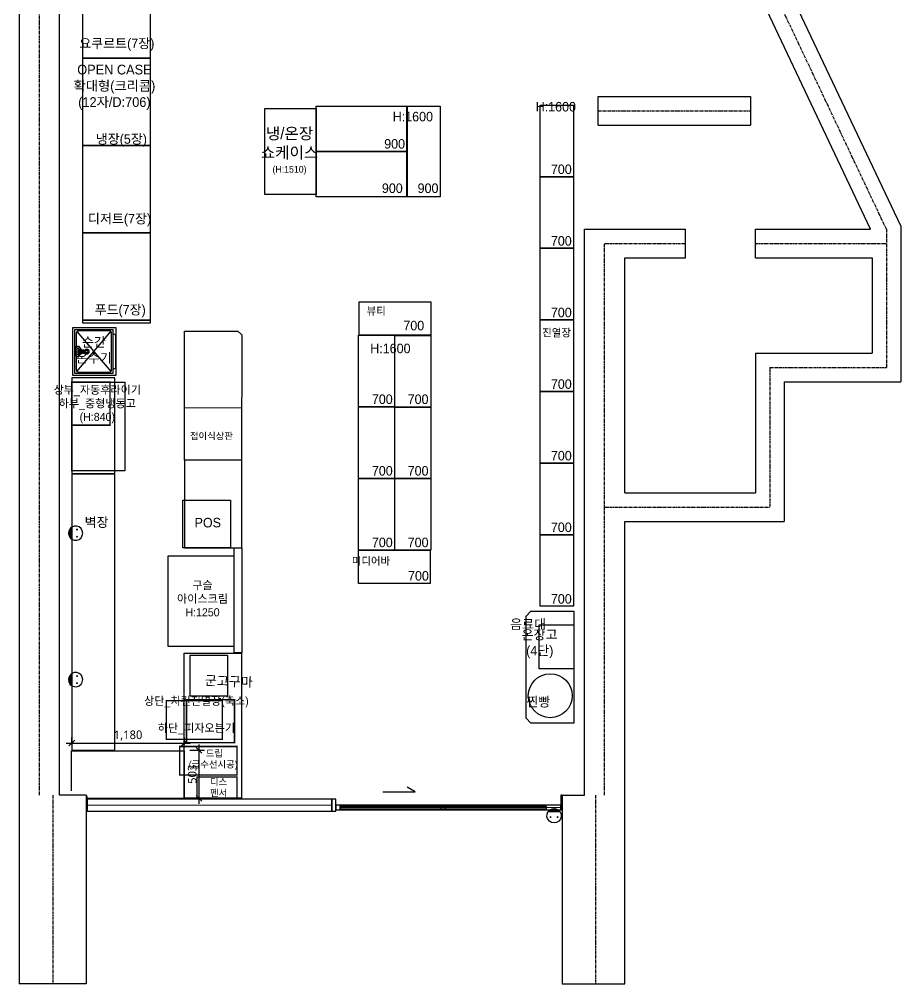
# Model space of a CAD drawing. Header units: millimetres. Extents: x -12197 to 16299, y 121 to 20016.
# Drawn here: x 7067 to 16299, y 129 to 10231 of the extents above; entities that cross this region are included whole.
import ezdxf

# ---------------------------------------------------------------- set-up
doc = ezdxf.new("R2010")
doc.units = ezdxf.units.MM
doc.linetypes.add('CENTER', pattern=[50.8, 31.75, -6.35, 6.35, -6.35])
doc.linetypes.add('HIDDEN', pattern=[9.525, 6.35, -3.175])
doc.layers.get('Defpoints').update_dxf_attribs({"color": 1})
for name, color, linetype in [('DOOR', 64, 'Continuous'), ('Interior - Lamp', 7, 'Continuous'), ('TEXT2', 7, 'Continuous'), ('WALL 300 CENTERLINE', 212, 'CENTER'), ('WALL 420 CENTERLINE', 222, 'CENTER'), ('WALL 655 CENTERLINE', 232, 'CENTER'), ('WALL 700 CENTERLINE', 242, 'CENTER'), ('wall_300', 6, 'Continuous'), ('wall_420', 2, 'Continuous'), ('wall_655', 4, 'Continuous'), ('wall_700', 5, 'Continuous'), ('경집기', 151, 'Continuous'), ('곤도라-경량렉', 130, 'Continuous'), ('빨강', 1, 'Continuous'), ('싱크', 130, 'Continuous'), ('자동문 2000x2000', 7, 'Continuous'), ('중장비', 211, 'Continuous'), ('카운터가구', 6, 'Continuous'), ('커튼월 2370', 7, 'Continuous'), ('커튼월 2617', 7, 'Continuous'), ('커피', 34, 'Continuous'), ('컨셉장비', 33, 'Continuous')]:
    doc.layers.add(name, color=color, linetype=linetype)
doc.styles.add('STYLE4', font='H2GTRE.TTF')
doc.styles.add('맑은고딕_보통', font='malgun.ttf')
doc.dimstyles.new('L-60', dxfattribs={"dimscale": 60, "dimtxt": 1.5, "dimasz": 1, "dimexe": 1, "dimexo": 1, "dimgap": 0.4, "dimtad": 1, "dimdec": 0, "dimrnd": 0.05, "dimdsep": 46, "dimlunit": 6, "dimtxsty": '맑은고딕_보통', "dimblk": 'OBLIQUE', "dimcen": 2.5, "dimdle": 1, "dimclrd": 1, "dimclre": 1, "dimclrt": 3, "dimadec": 0, "dimazin": 0, "dimtfac": 1, "dimtdec": 0, "dimtix": 1, "dimtmove": 2, "dimatfit": 3, "dimldrblk": 'DOT', "dimfxl": 1, "dimlwd": -1, "dimlwe": -1, "dimarcsym": 0})

# ---------------------------------------------------------------- blocks, each defined once
blk = doc.blocks.new('*X4')
at = {"color": 0}
for p, q in [((3700, 8297), (3715, 8311)), ((3713, 8291), (3746, 8325)), ((3730, 8291), (3765, 8326)), ((3748, 8291), (3780, 8323)), ((3766, 8291), (3793, 8319)), ((3783, 8291), (3804, 8312)), ((3801, 8291), (3814, 8304)), ((3819, 8291), (3822, 8294))]:
    blk.add_line(p, q, dxfattribs=at)
blk = doc.blocks.new('220-2')
at = {"layer": '빨강'}
blk.add_line((-64, -35), (64, -35), dxfattribs=at)
at = {"layer": '빨강', "const_width": 9.75}
for points in [[(-42, -90, 1), (-32, -90, 1)], [(32, -90, 1), (42, -90, 1)]]:
    blk.add_lwpolyline(points, format="xyb", close=True, dxfattribs=at)
at = {"layer": '빨강'}
for start, end in [(32.0799, 147.9201), (147.9201, 32.0799)]:
    blk.add_arc((0, -75), 75, start, end, dxfattribs=at)
blk.add_blockref('*X4', (-3760, -8326), dxfattribs=at)
blk = doc.blocks.new('진열장 700x350x1600')
at = {"layer": '곤도라-경량렉', "lineweight": -3, "ltscale": 400}
blk.add_lwpolyline([(-378, -176), (-378, 174), (372, 174), (372, -176)], close=True, dxfattribs=at)
blk = doc.blocks.new('진열장 700x375x1600')
at = {"layer": '곤도라-경량렉', "lineweight": -3, "ltscale": 400}
blk.add_lwpolyline([(374, 185), (374, -190), (-376, -190), (-376, 185)], close=True, dxfattribs=at)
blk = doc.blocks.new('POS 500x500x400')
at = {"layer": '경집기'}
blk.add_lwpolyline([(-250, 250), (250, 250), (250, -250), (-250, -250)], close=True, dxfattribs=at)
blk = doc.blocks.new('진열장 900x350x1600')
at = {"layer": '곤도라-경량렉', "lineweight": -3, "ltscale": 400}
blk.add_lwpolyline([(475, 177), (475, -173), (-475, -173), (-475, 177)], close=True, dxfattribs=at)
blk = doc.blocks.new('진열장 900x450x1600')
at = {"layer": '곤도라-경량렉', "lineweight": -3, "ltscale": 400}
blk.add_lwpolyline([(475, 237.5), (475, -237.5), (-475, -237.5), (-475, 237.5)], close=True, dxfattribs=at)
blk = doc.blocks.new('냉온장쇼케이스 540x900x1510')
at = {"layer": '중장비', "linetype": 'ByBlock', "lineweight": -3, "ltscale": 300}
blk.add_lwpolyline([(270, 450), (270, -450), (-270, -450), (-270, 450)], close=True, dxfattribs=at)
blk = doc.blocks.new('피자오븐기 502x450x400')
at = {"layer": '컨셉장비', "lineweight": -3, "const_width": 15}
blk.add_lwpolyline([(251, 225), (-251, 225), (-251, -225), (251, -225)], close=True, dxfattribs=at)
blk = doc.blocks.new('군고구마 390x429x400')
at = {"layer": '경집기', "lineweight": -3}
blk.add_lwpolyline([(-195, -215), (-195, 215), (195, 215), (195, -215)], close=True, dxfattribs=at)
blk = doc.blocks.new('드립 600x300x550')
at = {"layer": '커피', "lineweight": -3, "const_width": 15}
blk.add_lwpolyline([(300, 150), (300, -150), (-300, -150), (-300, 150)], close=True, dxfattribs=at)
blk = doc.blocks.new('디스펜서 420x220x500')
at = {"layer": '커피', "lineweight": -3, "const_width": 15}
blk.add_lwpolyline([(210, 110), (210, -110), (-210, -110), (-210, 110)], close=True, dxfattribs=at)
blk = doc.blocks.new('중형냉동고 555x930x840')
at = {"layer": '경집기', "lineweight": -3}
blk.add_lwpolyline([(-277.5, -465), (-277.5, 465), (277.5, 465), (277.5, -465)], close=True, dxfattribs=at)
blk = doc.blocks.new('구슬아이스크림 694x944x1250')
at = {"layer": '경집기', "color": 161, "lineweight": -3}
blk.add_lwpolyline([(-347, 472), (-347, -472), (347, -472), (347, 472)], close=True, dxfattribs=at)
blk = doc.blocks.new('자동후라이기 400x450x500')
at = {"layer": '컨셉장비', "lineweight": -3, "const_width": 15}
blk.add_lwpolyline([(-200, 225), (-200, -225), (200, -225), (200, 225)], close=True, dxfattribs=at)
blk = doc.blocks.new('냉장7장 706x915x2000')
at = {"layer": '중장비', "linetype": 'ByBlock', "lineweight": -3, "ltscale": 300}
blk.add_lwpolyline([(-353, 457.5), (353, 457.5), (353, -457.5), (-353, -457.5)], close=True, dxfattribs=at)
blk = doc.blocks.new('냉장5장 502x450x400')
at = {"layer": '중장비', "linetype": 'ByBlock', "lineweight": -3, "ltscale": 300}
blk.add_lwpolyline([(-353, 457.5), (353, 457.5), (353, -457.5), (-353, -457.5)], close=True, dxfattribs=at)
blk = doc.blocks.new('SINK500')
at = {"layer": '싱크'}
for p, q in [((28919, 36266), (28919, 36616)), ((28969, 36666), (29369, 36666)), ((29419, 36616), (29419, 36266)), ((28989, 36236), (28989, 36246)), ((29009, 36216), (29329, 36216)), ((29349, 36236), (29349, 36246))]:
    blk.add_line(p, q, dxfattribs=at)
at = {"layer": '싱크', "color": 210, "ltscale": 300}
for p, q in [((28954, 36606), (28954, 36281)), ((29377, 36623), (28960, 36267)), ((28961, 36623), (29379, 36267)), ((29112, 36631), (28979, 36631)), ((29169, 36646), (29112, 36632)), ((29112, 36632), (29112, 36606)), ((29112, 36606), (29145, 36582)), ((29169, 36639), (29119, 36630)), ((29119, 36630), (29119, 36601)), ((29140, 36609), (29154, 36534)), ((29160, 36631), (29160, 36638)), ((29177, 36631), (29160, 36631)), ((29163, 36541), (29163, 36603)), ((29169, 36646), (29226, 36632)), ((29169, 36639), (29219, 36630)), ((29175, 36541), (29175, 36603)), ((29177, 36638), (29177, 36631)), ((29198, 36609), (29184, 36534)), ((29226, 36606), (29193, 36582)), ((29219, 36630), (29219, 36601)), ((29226, 36632), (29226, 36606)), ((29359, 36631), (29226, 36631)), ((29384, 36281), (29384, 36606)), ((29169, 36541), (29163, 36541)), ((29169, 36541), (29175, 36541)), ((28974, 36261), (29364, 36261))]:
    blk.add_line(p, q, dxfattribs=at)
at = {"layer": '싱크'}
for points in [[(28919, 36666), (29419, 36666), (29419, 36216), (28919, 36216)], [(28939, 36646), (29399, 36646), (29399, 36246), (28939, 36246)]]:
    blk.add_lwpolyline(points, close=True, dxfattribs=at)
at = {"layer": '싱크', "color": 210, "ltscale": 300}
for centre, radius, start, end in [((28979, 36606), 25, 90, 180), ((29169, 36611), 28.9, 342.1871, 197.9304), ((29169, 36597), 21.9, 353.1079, 186.8921), ((29169, 36591), 21.9, 173.1079, 253.4148), ((29169, 36603), 6.24, 0, 180), ((29169, 36591), 21.9, 286.5852, 6.8921), ((29359, 36606), 25, 0, 90), ((29169, 36527), 16.4, 154.8391, 25.0748), ((28974, 36281), 20, 180, 270), ((29364, 36281), 20, 270, 0)]:
    blk.add_arc(centre, radius, start, end, dxfattribs=at)
at = {"layer": '싱크'}
for centre, start, end in [((29009, 36236), 180, 270), ((29329, 36236), 270, 0)]:
    blk.add_arc(centre, 20, start, end, dxfattribs=at)
at = {"layer": '싱크', "color": 210, "ltscale": 300, "extrusion": (0, 0, -1)}
for major_axis in [(-17.7, 17.7), (-10.6, 10.6)]:
    blk.add_ellipse((29168, 36520), major_axis=major_axis, ratio=1, dxfattribs=at)
blk = doc.blocks.new('순간온수기 450x480x600')
at = {"layer": '싱크', "lineweight": -3, "rotation": 90}
blk.add_blockref('SINK500', (36441, -29169), dxfattribs=at)
blk = doc.blocks.new('온장고 360x460x600')
at = {"layer": '경집기', "lineweight": -3}
blk.add_lwpolyline([(180, 230), (180, -230), (-180, -230), (-180, 230)], close=True, dxfattribs=at)
blk = doc.blocks.new('찐빵')
at = {"layer": '경집기', "lineweight": -3}
blk.add_circle((0, 0), 230, dxfattribs=at)
blk = doc.blocks.new('벽장 450x2892x2000')
at = {"layer": '카운터가구', "ltscale": 300}
blk.add_lwpolyline([(225, 1446), (-225, 1446), (-225, -1446), (225, -1446)], close=True, dxfattribs=at)
blk = doc.blocks.new('카운터가구_아이스크림 600x1100x1100')
at = {"layer": '카운터가구', "lineweight": -3, "ltscale": 300}
blk.add_lwpolyline([(-40, 500), (-40, 550), (40, 550), (40, -550), (-40, -550), (-40, -500), (-40, -500), (-40, 500)], close=True, dxfattribs=at)
blk = doc.blocks.new('카운터가구_POS 600x920x1100')
at = {"layer": '카운터가구', "ltscale": 300}
blk.add_lwpolyline([(300, 460), (-300, 460), (-300, -460), (300, -460)], close=True, dxfattribs=at)
blk = doc.blocks.new('카운터가구_접이식 600x1350x1100')
at = {"layer": '카운터가구', "ltscale": 300}
for points in [[(-300, 674), (260, 676), (300, 636), (299, -673), (-300, -675), (-300, 674)], [(-300, -126), (299, -124)]]:
    blk.add_lwpolyline(points, dxfattribs=at)
blk = doc.blocks.new('*U74')
at = {"layer": '커튼월 2617'}
for points in [[(-2607, -62.5), (-2607, 92.5), (-2617, 92.5), (-2617, -62.5)], [(-2607, 62.5), (-2607, -62.5), (-45, -62.5), (-45, 62.5)], [(0, -62.5), (0, 62.5), (-45, 62.5), (-45, -62.5)]]:
    blk.add_lwpolyline(points, close=True, dxfattribs=at)
at = {"layer": '커튼월 2617', "ltscale": 400, "const_width": 10}
blk.add_lwpolyline([(-45, 0), (-2607, 0)], dxfattribs=at)
blk = doc.blocks.new('커튼월 2370')
at = {"layer": '커튼월 2370'}
for points in [[(0, -25), (0, 130), (-15, 130), (-15, -25)], [(-2324, -25), (-2324, 25), (-2369, 25), (-2369, -25)], [(-2324, 25), (-2324, -25), (-15, -25), (-15, 25)]]:
    blk.add_lwpolyline(points, close=True, dxfattribs=at)
at = {"layer": '커튼월 2370', "ltscale": 400, "const_width": 10}
blk.add_lwpolyline([(-15, 0), (-2324, 0)], dxfattribs=at)
blk = doc.blocks.new('_Oblique')
at = {"color": 0, "linetype": 'ByBlock', "lineweight": -2}
blk.add_line((-0.5, -0.5), (0.5, 0.5), dxfattribs=at)
blk = doc.blocks.new('*D68')
at = {"color": 1, "transparency": 16777216}
for p, q in [((7558, 2649), (8857, 2649)), ((7618, 2633), (7618, 2709)), ((8797, 2633), (8797, 2709))]:
    blk.add_line(p, q, dxfattribs=at)
at = {"layer": 'Defpoints', "color": 0, "transparency": 16777216}
for p in [(8797, 2649), (7618, 2573), (8797, 2573)]:
    blk.add_point(p, dxfattribs=at)
at = {"color": 1, "transparency": 16777216, "xscale": 60, "yscale": 60, "zscale": 60, "rotation": 180}
blk.add_blockref('_Oblique', (7618, 2649), dxfattribs=at)
at = {"color": 1, "transparency": 16777216, "xscale": 60, "yscale": 60, "zscale": 60}
blk.add_blockref('_Oblique', (8797, 2649), dxfattribs=at)
at = {"color": 3, "transparency": 16777216, "insert": (8207, 2728), "char_height": 90, "attachment_point": 5, "style": '맑은고딕_보통'}
blk.add_mtext('1,180', dxfattribs=at)
blk = doc.blocks.new('_Dot')
at = {"color": 0, "linetype": 'ByBlock', "lineweight": -2}
blk.add_line((-0.5, 0), (-1, 0), dxfattribs=at)
at = {"color": 0, "linetype": 'ByBlock', "const_width": 0.5}
blk.add_lwpolyline([(-0.25, 0, 1), (0.25, 0, 1)], format="xyb", close=True, dxfattribs=at)
blk = doc.blocks.new('*D69')
at = {"color": 1, "transparency": 16777216}
for p, q in [((8949, 2634), (8949, 2012)), ((8855, 2574), (9009, 2574)), ((8855, 2072), (9009, 2072))]:
    blk.add_line(p, q, dxfattribs=at)
at = {"layer": 'Defpoints', "color": 0, "transparency": 16777216}
for p in [(8795, 2574), (8795, 2072), (8949, 2072)]:
    blk.add_point(p, dxfattribs=at)
at = {"color": 1, "transparency": 16777216, "xscale": 60, "yscale": 60, "zscale": 60}
for p, rotation in [((8949, 2574), 90), ((8949, 2072), 270)]:
    blk.add_blockref('_Oblique', p, dxfattribs=dict(at, rotation=rotation))
at = {"color": 3, "transparency": 16777216, "insert": (8879, 2323), "char_height": 90, "attachment_point": 5, "rotation": 90, "style": '맑은고딕_보통'}
blk.add_mtext('503', dxfattribs=at)
blk = doc.blocks.new('자동문 2000x2000')
at = {"layer": '자동문 2000x2000', "color": 4, "linetype": 'ByBlock', "ltscale": 400}
blk.add_lwpolyline([(0, -15), (-1101, -15), (-1101, 15), (0, 15)], close=True, dxfattribs=at)
at = {"layer": '자동문 2000x2000', "color": 7, "linetype": 'HIDDEN', "ltscale": 400}
blk.add_lwpolyline([(1056, -15), (-45, -15), (-45, 15), (1056, 15)], close=True, dxfattribs=at)
blk = doc.blocks.new('카운터가구 1180x500x1000')
at = {"layer": '카운터가구', "ltscale": 300}
blk.add_lwpolyline([(-590, -170), (-590, 250), (590, 250), (590, -250), (-425, -250)], dxfattribs=at)
blk = doc.blocks.new('카운터가구 600x1520x1000')
at = {"layer": '카운터가구', "ltscale": 300}
blk.add_lwpolyline([(-300, 760), (300, 760), (300, -760), (-300, -760)], close=True, dxfattribs=at)
blk = doc.blocks.new('카운터가구 500x1169x1000')
at = {"layer": '카운터가구', "ltscale": 300}
blk.add_lwpolyline([(250, 585), (250, -585), (-200, -585), (-250, -535), (-250, 535), (-200, 585), (250, 585)], dxfattribs=at)
blk = doc.blocks.new('카운터가구 450x1000x1000')
at = {"layer": '카운터가구', "lineweight": -3, "ltscale": 300}
blk.add_lwpolyline([(-225, 500), (-225, -500), (225, -500), (225, 500)], close=True, dxfattribs=at)

msp = doc.modelspace()

# ---------------------------------------------------------------- linework, layer by layer
at = {"layer": 'DOOR', "color": 1}
msp.add_lwpolyline([(10876.6, 2139.8), (11214.4, 2139.8), (11131.3, 2188.2)], dxfattribs=at)
at = {"layer": 'WALL 300 CENTERLINE'}
for p, q in [((16149.5, 8032.4), (10792.4, 19360.8)), ((13129.5, 9270.9), (14724.5, 9270.9)), ((16149.5, 8032.4), (16149.5, 6581.9)), ((13198.5, 7881.9), (14044.5, 7881.9)), ((14779.5, 7881.9), (16149.5, 7881.9)), ((14929.5, 6581.9), (14929.5, 5121.9)), ((14929.5, 6581.9), (16149.5, 6581.9)), ((13198.5, 5121.9), (14929.5, 5121.9))]:
    msp.add_line(p, q, dxfattribs=at)
at = {"layer": 'WALL 420 CENTERLINE'}
for p, q in [((7277.5, 2103.9), (7277.5, 11717.1)), ((13198.5, 2103.9), (13198.5, 7881.9))]:
    msp.add_line(p, q, dxfattribs=at)
at = {"layer": 'WALL 655 CENTERLINE'}
msp.add_line((13103.5, 2103.9), (13103.5, 128.9), dxfattribs=at)
at = {"layer": 'WALL 700 CENTERLINE'}
msp.add_line((7417.5, 2103.9), (7417.5, 128.9), dxfattribs=at)
at = {"layer": 'wall_300', "ltscale": 2}
for p, q in [((16299.5, 8066.1), (10902.8, 19478.2)), ((15983.8, 8031.9), (14783.1, 10570.9)), ((13129.5, 9120.9), (13129.5, 9420.9)), ((13129.5, 9420.9), (14724.5, 9420.9)), ((14724.5, 9420.9), (14724.5, 9120.9)), ((13129.5, 9120.9), (14724.5, 9120.9)), ((14779.5, 7731.9), (14779.5, 8031.9)), ((14779.5, 8031.9), (15983.8, 8031.9)), ((16299.5, 8066.1), (16299.5, 6431.9)), ((14779.5, 7731.9), (15999.5, 7731.9)), ((15999.5, 7731.9), (15999.5, 6731.9)), ((14779.5, 6731.9), (14779.5, 5271.9)), ((14779.5, 6731.9), (15999.5, 6731.9)), ((15079.5, 6431.9), (16299.5, 6431.9)), ((15079.5, 6431.9), (15079.5, 4971.9)), ((13408.5, 5271.9), (14779.5, 5271.9)), ((13408.5, 4971.9), (15079.5, 4971.9))]:
    msp.add_line(p, q, dxfattribs=at)
at = {"layer": 'wall_300'}
for p, q in [((12988.5, 8031.9), (14044.5, 8031.9)), ((13408.5, 7731.9), (14044.5, 7731.9))]:
    msp.add_line(p, q, dxfattribs=at)
at = {"layer": 'wall_420'}
for p, q in [((7487.5, 2103.9), (7487.5, 11849.5)), ((7067.5, 11584.6), (7067.5, 2103.9)), ((12988.5, 2103.9), (12988.5, 8031.9)), ((14044.5, 7731.9), (14044.5, 8031.9)), ((13408.5, 5271.9), (13408.5, 7731.9)), ((13408.5, 2103.9), (13408.5, 4971.9)), ((12753.5, 2103.9), (12988.5, 2103.9))]:
    msp.add_line(p, q, dxfattribs=at)
at = {"layer": 'wall_655'}
for p, q in [((12753.5, 2103.9), (12753.5, 128.9)), ((13408.5, 128.9), (13408.5, 2103.9)), ((12753.5, 128.9), (13408.5, 128.9))]:
    msp.add_line(p, q, dxfattribs=at)
at = {"layer": 'wall_700'}
for p, q in [((7067.5, 2103.9), (7067.5, 128.9)), ((7767.5, 2103.9), (7487.5, 2103.9)), ((7767.5, 2103.9), (7767.5, 128.9)), ((7767.5, 128.9), (7067.5, 128.9))]:
    msp.add_line(p, q, dxfattribs=at)
at = {"layer": '중장비', "linetype": 'ByBlock', "lineweight": -3, "ltscale": 300}
for points in [[(7732.5, 9823.3), (8438.5, 9823.3)], [(7732.5, 8908.3), (8438.5, 8908.3)], [(7732.5, 7993.3), (8438.5, 7993.3)]]:
    msp.add_lwpolyline(points, dxfattribs=at)
msp.add_lwpolyline([(7732.5, 7046.3), (7732.5, 7078.3), (8438.5, 7078.3), (8438.5, 7046.3)], close=True, dxfattribs=at)
at = {"layer": '컨셉장비', "lineweight": -3, "const_width": 15}
msp.add_lwpolyline([(8606.7, 3094.5), (8606.7, 2687.5), (9194.7, 2687.5), (9194.7, 3094.5)], close=True, dxfattribs=at)

# ---------------------------------------------------------------- block references
for p, rotation in [((12699.5, 8953.9), 270), ((12699.5, 8203.9), 270), ((12699.5, 7453.9), 270), ((10999.5, 7095.3), 180), ((12699.5, 6703.9), 270), ((12699.5, 5953.9), 270), ((12699.5, 5203.9), 270), ((12699.5, 4453.9), 270)]:
    msp.add_blockref('진열장 700x350x1600', p, dxfattribs=dict(rotation=rotation))
for name, p in [('카운터가구_접이식 600x1350x1100', (9097.5, 6288.5)), ('카운터가구 450x1000x1000', (7842.2, 5974.2)), ('카운터가구_POS 600x920x1100', (9097.5, 5154.3)), ('벽장 450x2892x2000', (7842.5, 4020)), ('카운터가구_아이스크림 600x1100x1100', (9357.4, 4144.2)), ('진열장 700x350x1600', (10999.5, 4495.3)), ('카운터가구 500x1169x1000', (12624.8, 3444.7)), ('카운터가구 600x1520x1000', (9093.5, 2830.7)), ('카운터가구 1180x500x1000', (8204.7, 2318.1)), ('자동문 2000x2000', (11529.6, 1973.9))]:
    msp.add_blockref(name, p)
at = {"lineweight": -3, "ltscale": 0.2, "rotation": 90}
for p in [(7582.3, 4848.4), (7582.3, 3314.1)]:
    msp.add_blockref('220-2', p, dxfattribs=at)
at = {"lineweight": -3, "ltscale": 0.2, "xscale": -1}
msp.add_blockref('220-2', (12668.7, 1964.1), dxfattribs=at)
at = {"layer": 'Interior - Lamp'}
for name, p, rotation in [('냉장7장 706x915x2000', (8085.5, 10280.8), 180), ('냉장5장 502x450x400', (8085.5, 9365.8), 180), ('진열장 900x450x1600', (10653.5, 9082.8), 180), ('진열장 900x350x1600', (11303.5, 8845.3), 90), ('냉장7장 706x915x2000', (8085.5, 8450.8), 180), ('냉장7장 706x915x2000', (8085.5, 7535.8), 180), ('진열장 700x375x1600', (10812, 6545.3), 270), ('진열장 700x375x1600', (11187, 6545.3), 90), ('진열장 700x375x1600', (10812, 5795.3), 270), ('진열장 700x375x1600', (11187, 5795.3), 90), ('진열장 700x375x1600', (10812, 5045.3), 270), ('진열장 700x375x1600', (11187, 5045.3), 90)]:
    msp.add_blockref(name, p, dxfattribs=dict(at, rotation=rotation))
for name, p in [('냉온장쇼케이스 540x900x1510', (9908.5, 8845.3)), ('진열장 900x450x1600', (10653.5, 8607.8)), ('순간온수기 450x480x600', (7853.8, 6750.9)), ('자동후라이기 400x450x500', (7817.5, 6204.6)), ('중형냉동고 555x930x840', (7895, 5966.3)), ('POS 500x500x400', (9030, 4944.2)), ('구슬아이스크림 694x944x1250', (8970.4, 4135.6)), ('온장고 360x460x600', (12694.3, 3657.7)), ('군고구마 390x429x400', (9053, 3354.5)), ('찐빵', (12628.8, 3145.2)), ('피자오븐기 502x450x400', (9070.2, 2879.8)), ('드립 600x300x550', (9047.4, 2463.9)), ('디스펜서 420x220x500', (9138.8, 2183.9))]:
    msp.add_blockref(name, p, dxfattribs=at)
at = {"layer": '커튼월 2370'}
msp.add_blockref('커튼월 2370', (12753.5, 1973.9), dxfattribs=at)
at = {"layer": '커튼월 2617'}
msp.add_blockref('*U74', (10384.5, 1998.9), dxfattribs=at)

# ---------------------------------------------------------------- texts
at = {"layer": 'TEXT2', "lineweight": -3, "style": 'STYLE4'}
for s, insert, char_height, attachment_point in [('요쿠르트(7장)', (8088.7, 9963.4), 100, 5), ('OPEN CASE\\P확대형(크리콤)\\P(12자/D:706)', (8064, 9518.5), 102, 5), ('H:1600', (12687.2, 9314.4), 100, 5), ('H:1600', (11189.8, 9210.8), 100, 5), ('\\pxqc;{\\C7;냉/온장\\P쇼케이스\\P\\H0.58333x;(H:1510)}', (9897.8, 8849.1), 120, 5), ('냉장(5장)', (8136.3, 8962.3), 100, 5), ('900', (10998.6, 8925.4), 100, 5), ('700', (12744.6, 8659), 100, 5), ('900', (10974.6, 8460.6), 100, 5), ('900', (11348.6, 8460.6), 100, 5), ('디저트(7장)', (8117.5, 8127.4), 100, 5), ('700', (12744.6, 7909), 100, 5), ('푸드(7장)', (8123.9, 7173.8), 100, 5), ('뷰티', (10805.9, 7171.4), 80, 5), ('700', (12744.6, 7159), 100, 5), ('700', (11199.2, 7022.2), 100, 5), ('진열장', (12695.4, 6943.5), 80, 5), ('H:1600', (10954.5, 6782.3), 100, 5), ('700', (12744.6, 6409), 100, 5), ('700', (10869.6, 6250.4), 100, 5), ('700', (11244.6, 6250.4), 100, 5), ('700', (12744.6, 5659), 100, 5), ('700', (10869.6, 5500.4), 100, 5), ('700', (11244.6, 5500.4), 100, 5), ('700', (12744.6, 4909), 100, 5), ('700', (10869.6, 4750.4), 100, 5), ('700', (11244.6, 4750.4), 100, 5), ('미디어바', (10751.1, 4552.9), 80, 5), ('700', (11248, 4400.4), 100, 5), ('700', (12744.6, 4159), 100, 5), (' 드립\\P(급수선시공)', (9098.4, 2370), 70, 8), ('디스\\P펜서', (9155.1, 2083.9), 70, 8)]:
    msp.add_mtext(s, dxfattribs=dict(at, insert=insert, char_height=char_height, attachment_point=attachment_point))
at = {"layer": 'TEXT2', "color": 0, "lineweight": -3, "attachment_point": 5, "style": 'STYLE4'}
for s, insert, char_height in [('{\\C7;순간\\P온수기}', (7848.5, 6761.4), 100), ('{\\C7;상부_자동후라이기\\P하부_중형냉동고\\P(H:840)}', (7884.6, 6194.9), 85)]:
    msp.add_mtext(s, dxfattribs=dict(at, insert=insert, char_height=char_height))
at = {"layer": 'TEXT2', "color": 0, "attachment_point": 5, "style": 'STYLE4'}
for s, insert, char_height in [('{\\C7;접이식상판}', (9079.8, 5862.8), 70), ('{\\C7;벽장}', (7877, 4957.8), 100), ('{\\C7;POS}', (9041.8, 4957.8), 100), ('구슬\\P아이스크림\\PH:1250', (8986.3, 4160.3), 85)]:
    msp.add_mtext(s, dxfattribs=dict(at, insert=insert, char_height=char_height))
at = {"layer": 'TEXT2', "color": 0, "lineweight": -3, "char_height": 100, "style": 'STYLE4'}
for s, insert, attachment_point, rotation in [('음료대', (12585.1, 3834.4), 9, 359.95839), ('\\pxqc;온장고\\P(4단)', (12708.2, 3540.7), 9, 0.74135), ('\\pxqc;군고구마', (9008.6, 3246.6), 7, 357.85059), ('\\pxqc;찐빵', (12628.8, 3021.4), 9, 359.95839)]:
    msp.add_mtext(s, dxfattribs=dict(at, insert=insert, attachment_point=attachment_point, rotation=rotation))
at = {"layer": 'TEXT2', "lineweight": -3, "insert": (8922.7, 2740.7), "char_height": 85, "attachment_point": 8, "rotation": 0.04161, "style": 'STYLE4'}
msp.add_mtext('상단_치킨진열장(축소)\\P\\P하단_피자오븐기', dxfattribs=at)

# ---------------------------------------------------------------- dimensions: what is measured, and where the dimension line sits
dim = msp.add_linear_dim(base=(8797.4, 2649.4), p1=(7617.6, 2572.6), p2=(8797.4, 2572.6), dimstyle='L-60')
dim.commit()
dim.dimension.update_dxf_attribs({"geometry": '*D68', "text_midpoint": (8207.5, 2727.7)})
dim = msp.add_linear_dim(base=(8949.5, 2071.6), p1=(8794.6, 2574.2), p2=(8794.6, 2071.6), angle=90, dimstyle='L-60')
dim.commit()
dim.dimension.update_dxf_attribs({"geometry": '*D69', "text_midpoint": (8879, 2322.9)})

doc.saveas('drawing.dxf')
